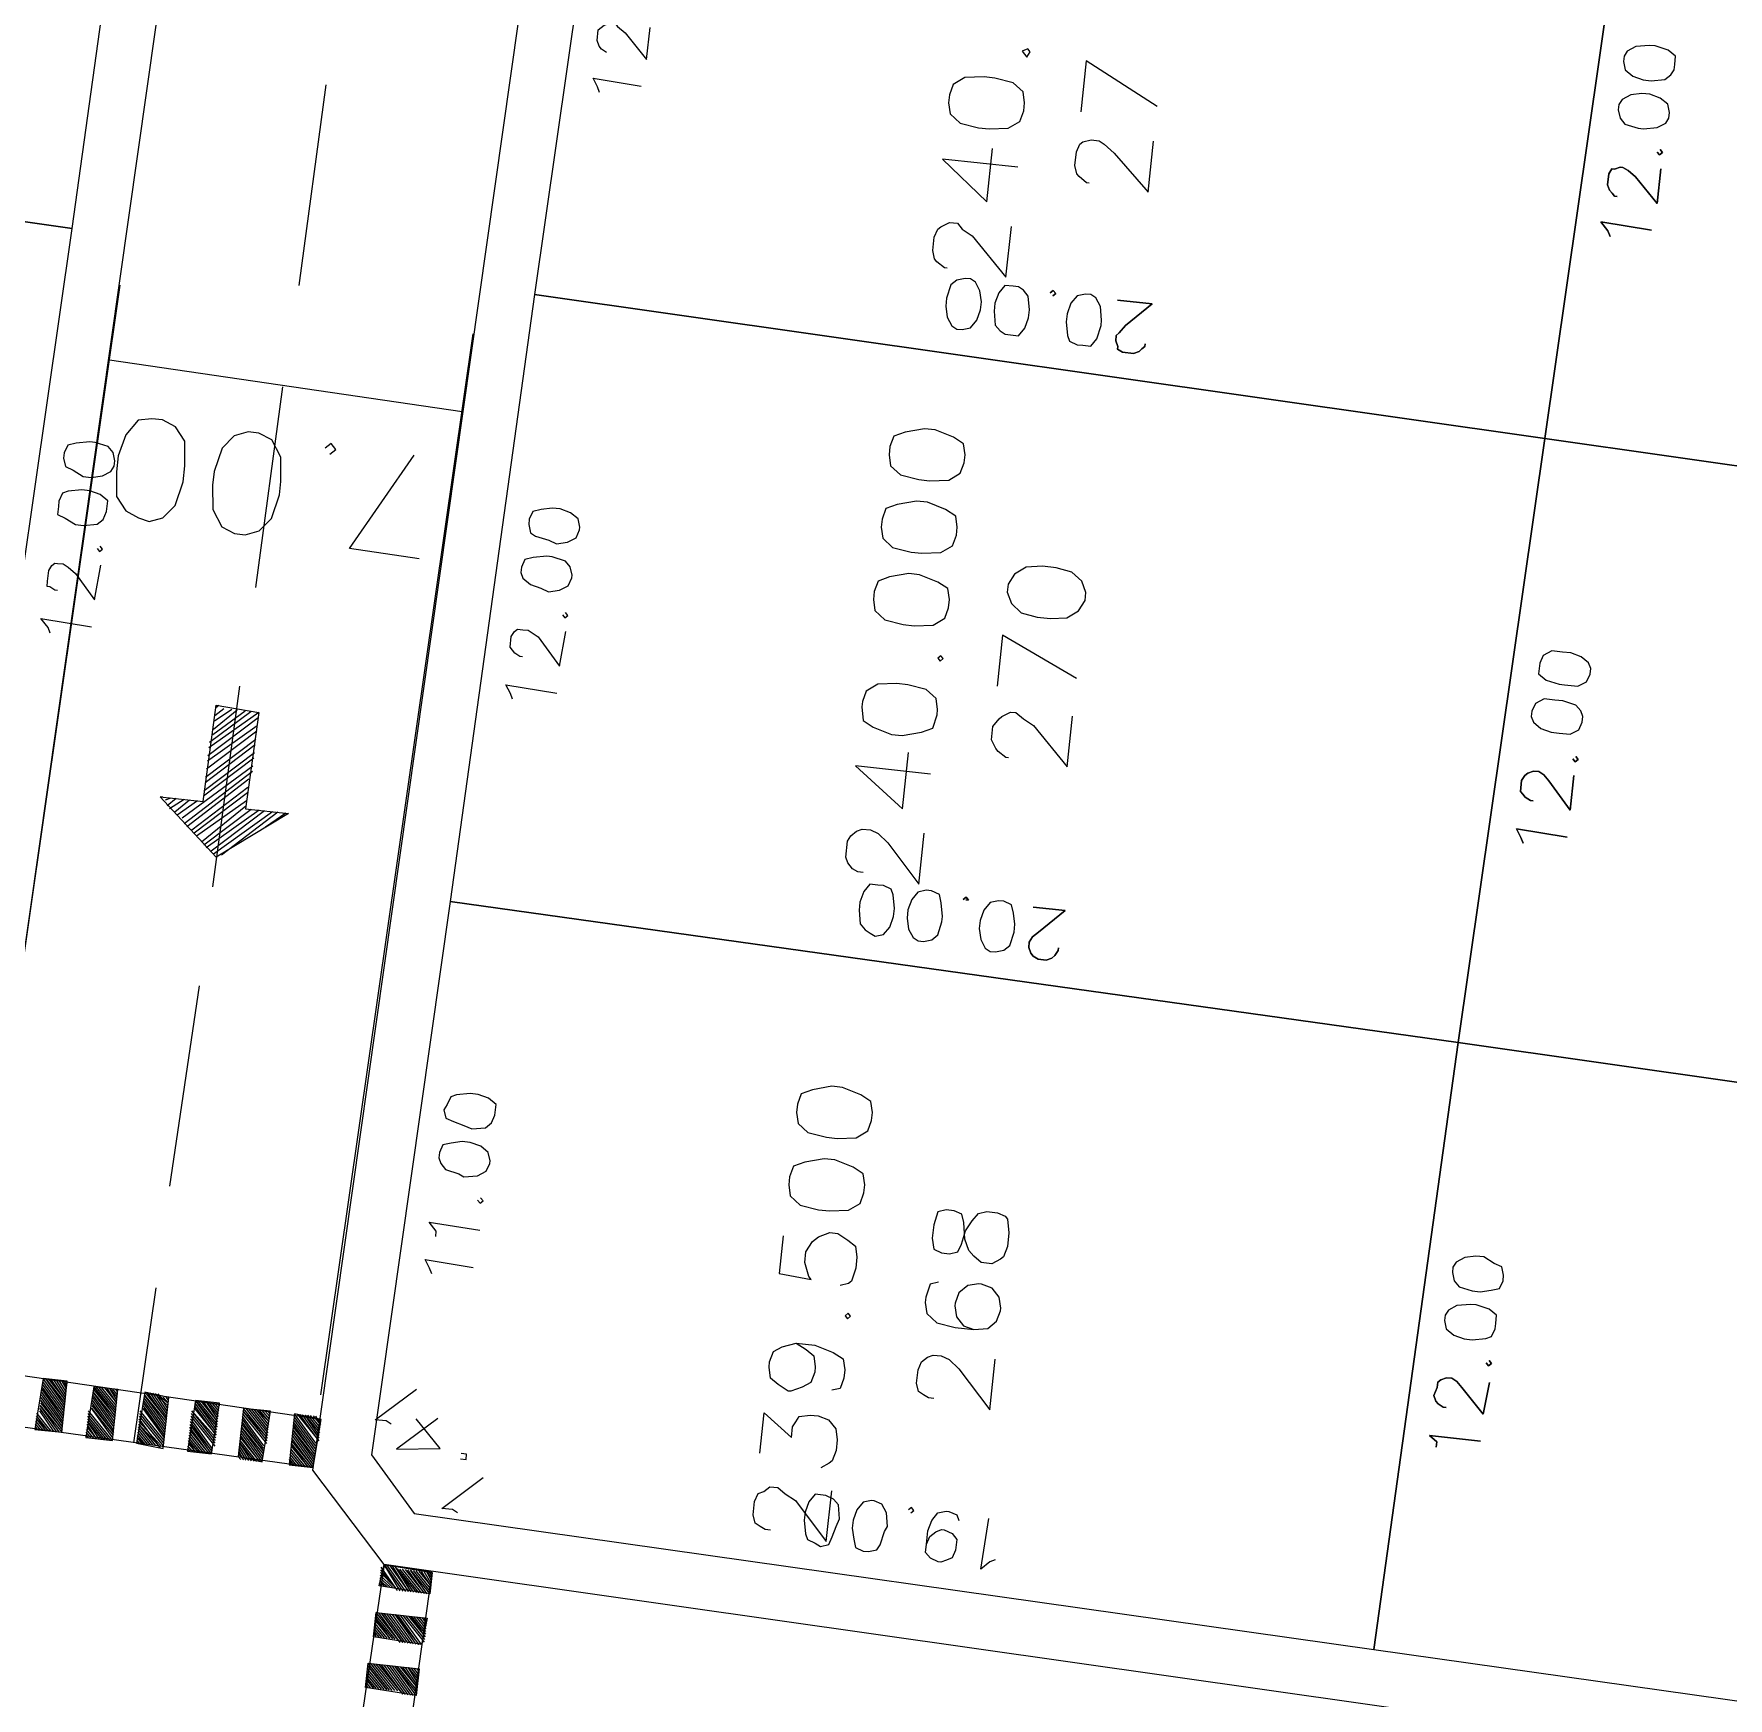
# Model space of a CAD drawing. Header units: metres. Extents: x -977055 to 805873, y -1033982 to 242021.
# Drawn here: x 2636.78 to 2670.16, y 951.66 to 984.45 of the extents above; entities that cross this region are included whole.
import ezdxf

# ---------------------------------------------------------------- set-up
doc = ezdxf.new("R2010")
doc.units = ezdxf.units.M
for name, color, linetype in [('PDF_acera', 7, 'Continuous'), ('PDF_areas por lote', 7, 'Continuous'), ('PDF_COTAS', 7, 'Continuous'), ('PDF_COTAS CONJUNTO', 7, 'Continuous'), ('PDF_linea de centro', 7, 'Continuous'), ('PDF_LOTES', 7, 'Continuous'), ('PDF_No. lotes', 7, 'Continuous'), ('PDF_PASO DE CEBRA', 7, 'Continuous'), ('PDF_VIAS', 7, 'Continuous')]:
    doc.layers.add(name, color=color, linetype=linetype)

# ---------------------------------------------------------------- blocks, each defined once
blk = doc.blocks.new('CALLE')
at = {"layer": 'PDF_acera', "lineweight": 9}
for points in [[(10.499328, -142.926336), (22.522752, -174.551328), (21.464352, -176.033088), (-60.836832, -173.238912), (-62.106912, -171.88416), (-61.048512, -140.7672), (-59.69376, -139.49712), (8.975232, -141.8256)], [(-62.149248, -212.611392), (-63.419328, -211.214304), (-62.360928, -180.13968), (-61.006176, -178.8696), (22.946112, -181.706112), (24.3432, -182.933856), (25.486272, -190.08864), (24.681888, -214.22016), (23.327136, -215.49024)]]:
    blk.add_lwpolyline(points, close=True, dxfattribs=at)
at = {"layer": 'PDF_areas por lote', "lineweight": 9}
for points in [[(-61.17552, -186.109056), (-61.17552, -186.024384), (-61.133184, -185.939712), (-61.090848, -185.85504), (-60.96384, -185.812704), (-60.75216, -185.812704), (-60.625152, -185.85504), (-60.582816, -185.939712), (-60.498144, -186.024384), (-60.498144, -186.151392), (-60.582816, -186.2784), (-60.667488, -186.447744), (-61.260192, -186.998112), (-60.455808, -186.998112)], [(-59.990112, -185.812704), (-59.355072, -185.812704), (-59.69376, -186.2784), (-59.524416, -186.2784), (-59.439744, -186.320736), (-59.355072, -186.363072), (-59.312736, -186.532416), (-59.312736, -186.659424), (-59.355072, -186.828768), (-59.48208, -186.955776), (-59.651424, -186.998112), (-59.820768, -186.998112), (-59.990112, -186.955776), (-60.032448, -186.91344), (-60.11712, -186.786432)], [(-58.212, -186.193728), (-58.296672, -186.363072), (-58.381344, -186.49008), (-58.550688, -186.532416), (-58.63536, -186.532416), (-58.804704, -186.49008), (-58.889376, -186.363072), (-58.974048, -186.193728), (-58.974048, -186.151392), (-58.889376, -185.982048), (-58.804704, -185.85504), (-58.63536, -185.812704), (-58.550688, -185.812704), (-58.381344, -185.85504), (-58.296672, -185.982048), (-58.212, -186.193728), (-58.212, -186.49008), (-58.296672, -186.786432), (-58.381344, -186.955776), (-58.550688, -186.998112), (-58.677696, -186.998112), (-58.84704, -186.955776), (-58.889376, -186.828768)], [(-56.560896, -185.812704), (-57.1536, -185.812704), (-57.195936, -186.320736), (-57.1536, -186.2784), (-56.94192, -186.193728), (-56.772576, -186.193728), (-56.603232, -186.2784), (-56.51856, -186.363072), (-56.433888, -186.532416), (-56.433888, -186.659424), (-56.51856, -186.828768), (-56.603232, -186.955776), (-56.772576, -186.998112), (-56.94192, -186.998112), (-57.1536, -186.955776), (-57.195936, -186.91344), (-57.238272, -186.786432)], [(-50.760864, -186.447744), (-50.760864, -186.363072), (-50.718528, -186.2784), (-50.633856, -186.193728), (-50.549184, -186.151392), (-50.295168, -186.151392), (-50.210496, -186.193728), (-50.125824, -186.2784), (-50.083488, -186.363072), (-50.083488, -186.49008), (-50.125824, -186.617088), (-50.252832, -186.786432), (-50.845536, -187.3368), (-50.041152, -187.3368)], [(-49.10976, -187.3368), (-49.10976, -186.151392), (-49.702464, -186.955776), (-48.813408, -186.955776)], [(-41.192928, -186.744096), (-41.192928, -186.70176), (-41.108256, -186.574752), (-41.06592, -186.532416), (-40.938912, -186.49008), (-40.727232, -186.49008), (-40.600224, -186.532416), (-40.557888, -186.574752), (-40.473216, -186.70176), (-40.473216, -186.828768), (-40.557888, -186.91344), (-40.64256, -187.082784), (-41.235264, -187.675488), (-40.43088, -187.675488)], [(-39.499488, -187.675488), (-39.499488, -186.49008), (-40.092192, -187.252128), (-39.245472, -187.252128)]]:
    blk.add_lwpolyline(points, dxfattribs=at)
for points in [[(-55.756512, -185.812704), (-55.925856, -185.85504), (-56.052864, -186.024384), (-56.0952, -186.320736), (-56.0952, -186.49008), (-56.052864, -186.786432), (-55.925856, -186.955776), (-55.756512, -186.998112), (-55.629504, -186.998112), (-55.46016, -186.955776), (-55.375488, -186.786432), (-55.290816, -186.49008), (-55.290816, -186.320736), (-55.375488, -186.024384), (-55.46016, -185.85504), (-55.629504, -185.812704)], [(-54.61344, -185.812704), (-54.782784, -185.85504), (-54.909792, -186.024384), (-54.952128, -186.320736), (-54.952128, -186.49008), (-54.909792, -186.786432), (-54.782784, -186.955776), (-54.61344, -186.998112), (-54.486432, -186.998112), (-54.317088, -186.955776), (-54.232416, -186.786432), (-54.147744, -186.49008), (-54.147744, -186.320736), (-54.232416, -186.024384), (-54.317088, -185.85504), (-54.486432, -185.812704)], [(-48.178368, -186.151392), (-48.390048, -186.193728), (-48.47472, -186.363072), (-48.559392, -186.659424), (-48.559392, -186.828768), (-48.47472, -187.12512), (-48.390048, -187.294464), (-48.178368, -187.3368), (-48.093696, -187.3368), (-47.924352, -187.294464), (-47.797344, -187.12512), (-47.755008, -186.828768), (-47.755008, -186.659424), (-47.797344, -186.363072), (-47.924352, -186.193728), (-48.093696, -186.151392)], [(-46.484928, -186.151392), (-46.654272, -186.193728), (-46.78128, -186.363072), (-46.823616, -186.659424), (-46.823616, -186.828768), (-46.78128, -187.12512), (-46.654272, -187.294464), (-46.484928, -187.3368), (-46.35792, -187.3368), (-46.188576, -187.294464), (-46.103904, -187.12512), (-46.019232, -186.828768), (-46.019232, -186.659424), (-46.103904, -186.363072), (-46.188576, -186.193728), (-46.35792, -186.151392)], [(-45.341856, -186.151392), (-45.5112, -186.193728), (-45.638208, -186.363072), (-45.680544, -186.659424), (-45.680544, -186.828768), (-45.638208, -187.12512), (-45.5112, -187.294464), (-45.341856, -187.3368), (-45.214848, -187.3368), (-45.045504, -187.294464), (-44.960832, -187.12512), (-44.87616, -186.828768), (-44.87616, -186.659424), (-44.960832, -186.363072), (-45.045504, -186.193728), (-45.214848, -186.151392)], [(-44.198784, -186.151392), (-44.368128, -186.193728), (-44.495136, -186.363072), (-44.537472, -186.659424), (-44.537472, -186.828768), (-44.495136, -187.12512), (-44.368128, -187.294464), (-44.198784, -187.3368), (-44.071776, -187.3368), (-43.902432, -187.294464), (-43.81776, -187.12512), (-43.733088, -186.828768), (-43.733088, -186.659424), (-43.81776, -186.363072), (-43.902432, -186.193728), (-44.071776, -186.151392)], [(-38.610432, -186.49008), (-38.779776, -186.532416), (-38.906784, -186.70176), (-38.94912, -186.998112), (-38.94912, -187.167456), (-38.906784, -187.463808), (-38.779776, -187.633152), (-38.610432, -187.675488), (-38.483424, -187.675488), (-38.31408, -187.633152), (-38.187072, -187.463808), (-38.144736, -187.167456), (-38.144736, -186.998112), (-38.187072, -186.70176), (-38.31408, -186.532416), (-38.483424, -186.49008)], [(-57.703968, -186.91344), (-57.746304, -186.955776), (-57.703968, -186.998112), (-57.661632, -186.955776)], [(-47.289312, -187.252128), (-47.331648, -187.294464), (-47.289312, -187.3368), (-47.246976, -187.294464)], [(-37.67904, -187.54848), (-37.763712, -187.633152), (-37.67904, -187.675488), (-37.636704, -187.633152)]]:
    blk.add_lwpolyline(points, close=True, dxfattribs=at)
at = {"layer": 'PDF_COTAS', "lineweight": 9}
for points in [[(-48.390048, -173.36592), (-48.305376, -173.323584), (-48.178368, -173.196576), (-48.220704, -174.00096)], [(-47.712672, -173.408256), (-47.712672, -173.36592), (-47.670336, -173.281248), (-47.670336, -173.238912), (-47.585664, -173.238912), (-47.41632, -173.238912), (-47.331648, -173.281248), (-47.289312, -173.323584), (-47.289312, -173.36592), (-47.289312, -173.450592), (-47.331648, -173.535264), (-47.41632, -173.662272), (-47.797344, -174.00096), (-47.246976, -174.043296)], [(-46.99296, -173.958624), (-47.035296, -174.00096), (-46.99296, -174.043296), (-46.950624, -174.00096)], [(-60.159456, -180.012672), (-60.11712, -179.928), (-60.11712, -179.758656), (-59.566752, -180.35136)], [(-59.990112, -180.732384), (-60.54048, -180.13968), (-60.455808, -180.817056), (-60.032448, -180.393696)], [(-57.746304, -180.393696), (-57.661632, -180.35136), (-57.534624, -180.266688), (-57.57696, -181.028736)], [(-57.1536, -180.393696), (-57.068928, -180.393696), (-56.94192, -180.266688), (-56.984256, -181.071072)], [(-48.644064, -180.690048), (-48.559392, -180.647712), (-48.432384, -180.56304), (-48.47472, -181.367424)], [(-47.966688, -180.77472), (-47.966688, -180.732384), (-47.924352, -180.647712), (-47.882016, -180.605376), (-47.83968, -180.56304), (-47.670336, -180.56304), (-47.585664, -180.605376), (-47.543328, -180.647712), (-47.543328, -180.732384), (-47.543328, -180.817056), (-47.585664, -180.901728), (-47.628, -180.9864), (-48.05136, -181.367424), (-47.500992, -181.40976)], [(-61.429536, -181.19808), (-61.3872, -181.113408), (-61.3872, -180.944064), (-60.836832, -181.536768)], [(-56.51856, -180.9864), (-56.560896, -181.028736), (-56.51856, -181.071072), (-56.476224, -181.028736)], [(-39.033792, -181.028736), (-38.94912, -180.9864), (-38.822112, -180.901728), (-38.864448, -181.663776)], [(-38.398752, -181.071072), (-38.356416, -180.9864), (-38.31408, -180.944064), (-38.229408, -180.901728), (-38.060064, -180.901728), (-38.017728, -180.944064), (-37.975392, -180.9864), (-37.933056, -181.071072), (-37.933056, -181.155744), (-37.975392, -181.19808), (-38.060064, -181.325088), (-38.441088, -181.706112), (-37.933056, -181.706112)], [(-60.582816, -181.155744), (-60.582816, -181.240416), (-60.498144, -181.240416), (-60.498144, -181.155744)], [(-47.246976, -181.325088), (-47.289312, -181.367424), (-47.246976, -181.40976), (-47.20464, -181.367424)], [(-60.667488, -188.268192), (-60.625152, -188.310528), (-60.582816, -188.268192), (-60.625152, -188.225856)], [(-61.133184, -188.564544), (-61.006176, -188.60688), (-60.921504, -188.691552), (-60.879168, -188.776224), (-60.879168, -188.81856), (-60.921504, -188.945568), (-61.006176, -189.03024), (-61.133184, -189.03024), (-61.17552, -189.03024), (-61.302528, -188.987904), (-61.344864, -188.903232), (-61.3872, -188.81856), (-61.3872, -188.776224), (-61.344864, -188.649216), (-61.260192, -188.564544), (-61.133184, -188.564544), (-60.921504, -188.564544), (-60.75216, -188.60688), (-60.625152, -188.691552), (-60.582816, -188.81856), (-60.582816, -188.860896), (-60.625152, -188.987904), (-60.709824, -189.03024)], [(-61.260192, -189.66528), (-61.302528, -189.580608), (-61.429536, -189.4536), (-60.625152, -189.495936)]]:
    blk.add_lwpolyline(points, dxfattribs=at)
for points in [[(-46.400256, -173.281248), (-46.527264, -173.281248), (-46.5696, -173.408256), (-46.654272, -173.5776), (-46.654272, -173.704608), (-46.611936, -173.916288), (-46.527264, -174.00096), (-46.400256, -174.043296), (-46.35792, -174.043296), (-46.230912, -174.043296), (-46.14624, -173.916288), (-46.103904, -173.746944), (-46.103904, -173.619936), (-46.14624, -173.408256), (-46.188576, -173.323584), (-46.315584, -173.281248)], [(-45.638208, -173.281248), (-45.765216, -173.323584), (-45.807552, -173.450592), (-45.892224, -173.619936), (-45.892224, -173.746944), (-45.849888, -173.916288), (-45.765216, -174.043296), (-45.680544, -174.085632), (-45.595872, -174.085632), (-45.468864, -174.043296), (-45.384192, -173.958624), (-45.341856, -173.746944), (-45.341856, -173.662272), (-45.384192, -173.450592), (-45.426528, -173.323584), (-45.553536, -173.281248)], [(-55.925856, -180.309024), (-56.010528, -180.35136), (-56.0952, -180.436032), (-56.137536, -180.647712), (-56.179872, -180.732384), (-56.137536, -180.944064), (-56.052864, -181.071072), (-55.925856, -181.113408), (-55.88352, -181.113408), (-55.756512, -181.071072), (-55.67184, -180.944064), (-55.629504, -180.77472), (-55.629504, -180.647712), (-55.67184, -180.478368), (-55.714176, -180.35136), (-55.841184, -180.309024)], [(-55.163808, -180.309024), (-55.290816, -180.35136), (-55.333152, -180.478368), (-55.375488, -180.647712), (-55.417824, -180.77472), (-55.375488, -180.9864), (-55.290816, -181.071072), (-55.163808, -181.113408), (-55.121472, -181.113408), (-54.994464, -181.113408), (-54.909792, -180.9864), (-54.867456, -180.817056), (-54.867456, -180.690048), (-54.909792, -180.478368), (-54.952128, -180.393696), (-55.079136, -180.35136)], [(-46.654272, -180.605376), (-46.738944, -180.647712), (-46.823616, -180.77472), (-46.865952, -180.944064), (-46.908288, -181.071072), (-46.865952, -181.240416), (-46.78128, -181.367424), (-46.654272, -181.40976), (-46.611936, -181.40976), (-46.484928, -181.367424), (-46.400256, -181.282752), (-46.35792, -181.071072), (-46.35792, -180.9864), (-46.400256, -180.77472), (-46.442592, -180.647712), (-46.5696, -180.605376)], [(-45.892224, -180.647712), (-46.019232, -180.690048), (-46.061568, -180.77472), (-46.103904, -180.9864), (-46.14624, -181.113408), (-46.103904, -181.282752), (-46.019232, -181.40976), (-45.892224, -181.452096), (-45.849888, -181.452096), (-45.72288, -181.40976), (-45.638208, -181.282752), (-45.595872, -181.113408), (-45.595872, -180.9864), (-45.638208, -180.817056), (-45.680544, -180.690048), (-45.807552, -180.647712)], [(-51.734592, -186.744096), (-51.692256, -186.871104), (-51.565248, -186.955776), (-51.395904, -186.998112), (-51.268896, -186.998112), (-51.057216, -186.955776), (-50.972544, -186.91344), (-50.930208, -186.786432), (-50.930208, -186.70176), (-50.930208, -186.574752), (-51.057216, -186.49008), (-51.22656, -186.447744), (-51.353568, -186.447744), (-51.565248, -186.49008), (-51.64992, -186.574752), (-51.692256, -186.659424)], [(-51.734592, -186.744096), (-51.692256, -186.871104), (-51.565248, -186.955776), (-51.395904, -186.998112), (-51.268896, -186.998112), (-51.057216, -186.955776), (-50.972544, -186.91344), (-50.930208, -186.786432), (-50.930208, -186.70176), (-50.930208, -186.574752), (-51.057216, -186.49008), (-51.22656, -186.447744), (-51.353568, -186.447744), (-51.565248, -186.49008), (-51.64992, -186.574752), (-51.692256, -186.659424)], [(-61.344864, -186.91344), (-61.302528, -187.040448), (-61.17552, -187.082784), (-61.006176, -187.12512), (-60.879168, -187.167456), (-60.667488, -187.12512), (-60.582816, -187.040448), (-60.54048, -186.91344), (-60.54048, -186.871104), (-60.54048, -186.744096), (-60.667488, -186.659424), (-60.836832, -186.617088), (-60.96384, -186.617088), (-61.17552, -186.659424), (-61.260192, -186.70176), (-61.302528, -186.828768)], [(-42.12432, -187.082784), (-42.081984, -187.209792), (-41.954976, -187.294464), (-41.785632, -187.3368), (-41.658624, -187.3368), (-41.48928, -187.294464), (-41.362272, -187.209792), (-41.319936, -187.12512), (-41.319936, -187.040448), (-41.362272, -186.91344), (-41.446944, -186.828768), (-41.658624, -186.786432), (-41.785632, -186.786432), (-41.954976, -186.828768), (-42.081984, -186.91344), (-42.12432, -186.998112)], [(-42.12432, -187.082784), (-42.081984, -187.209792), (-41.954976, -187.294464), (-41.785632, -187.3368), (-41.658624, -187.3368), (-41.48928, -187.294464), (-41.362272, -187.209792), (-41.319936, -187.12512), (-41.319936, -187.040448), (-41.362272, -186.91344), (-41.446944, -186.828768), (-41.658624, -186.786432), (-41.785632, -186.786432), (-41.954976, -186.828768), (-42.081984, -186.91344), (-42.12432, -186.998112)], [(-61.344864, -187.675488), (-61.302528, -187.802496), (-61.217856, -187.844832), (-61.006176, -187.887168), (-60.921504, -187.929504), (-60.709824, -187.887168), (-60.582816, -187.802496), (-60.54048, -187.675488), (-60.54048, -187.633152), (-60.582816, -187.506144), (-60.709824, -187.421472), (-60.879168, -187.379136), (-61.006176, -187.379136), (-61.17552, -187.421472), (-61.302528, -187.463808), (-61.344864, -187.590816)], [(-51.734592, -187.506144), (-51.692256, -187.633152), (-51.607584, -187.717824), (-51.395904, -187.76016), (-51.311232, -187.76016), (-51.099552, -187.717824), (-50.972544, -187.675488), (-50.930208, -187.54848), (-50.930208, -187.463808), (-50.972544, -187.3368), (-51.099552, -187.252128), (-51.268896, -187.209792), (-51.395904, -187.209792), (-51.565248, -187.252128), (-51.692256, -187.3368), (-51.734592, -187.421472)], [(-51.734592, -187.506144), (-51.692256, -187.633152), (-51.607584, -187.717824), (-51.395904, -187.76016), (-51.311232, -187.76016), (-51.099552, -187.717824), (-50.972544, -187.675488), (-50.930208, -187.54848), (-50.930208, -187.463808), (-50.972544, -187.3368), (-51.099552, -187.252128), (-51.268896, -187.209792), (-51.395904, -187.209792), (-51.565248, -187.252128), (-51.692256, -187.3368), (-51.734592, -187.421472)], [(-42.12432, -187.844832), (-42.12432, -187.97184), (-41.997312, -188.056512), (-41.827968, -188.098848), (-41.70096, -188.098848), (-41.48928, -188.056512), (-41.404608, -187.97184), (-41.362272, -187.887168), (-41.362272, -187.802496), (-41.362272, -187.675488), (-41.48928, -187.590816), (-41.658624, -187.54848), (-41.785632, -187.54848), (-41.997312, -187.590816), (-42.081984, -187.675488), (-42.12432, -187.76016)], [(-42.12432, -187.844832), (-42.12432, -187.97184), (-41.997312, -188.056512), (-41.827968, -188.098848), (-41.70096, -188.098848), (-41.48928, -188.056512), (-41.404608, -187.97184), (-41.362272, -187.887168), (-41.362272, -187.802496), (-41.362272, -187.675488), (-41.48928, -187.590816), (-41.658624, -187.54848), (-41.785632, -187.54848), (-41.997312, -187.590816), (-42.081984, -187.675488), (-42.12432, -187.76016)], [(-51.01488, -188.056512), (-50.972544, -188.098848), (-51.01488, -188.141184), (-51.01488, -188.098848), (-51.01488, -188.141184), (-50.972544, -188.098848)], [(-51.776928, -188.649216), (-51.734592, -188.776224), (-51.64992, -188.860896), (-51.43824, -188.903232), (-51.311232, -188.903232), (-51.141888, -188.860896), (-51.01488, -188.81856), (-50.972544, -188.691552), (-50.972544, -188.60688), (-51.01488, -188.479872), (-51.141888, -188.3952), (-51.311232, -188.352864), (-51.43824, -188.352864), (-51.607584, -188.3952), (-51.734592, -188.479872), (-51.776928, -188.564544)], [(-51.776928, -188.649216), (-51.734592, -188.776224), (-51.64992, -188.860896), (-51.43824, -188.903232), (-51.311232, -188.903232), (-51.141888, -188.860896), (-51.01488, -188.81856), (-50.972544, -188.691552), (-50.972544, -188.60688), (-51.01488, -188.479872), (-51.141888, -188.3952), (-51.311232, -188.352864), (-51.43824, -188.352864), (-51.607584, -188.3952), (-51.734592, -188.479872), (-51.776928, -188.564544)], [(-41.404608, -188.3952), (-41.362272, -188.437536), (-41.404608, -188.479872), (-41.446944, -188.437536), (-41.404608, -188.479872), (-41.362272, -188.437536)], [(-42.166656, -188.987904), (-42.166656, -189.114912), (-42.039648, -189.199584), (-41.827968, -189.24192), (-41.743296, -189.24192), (-41.531616, -189.199584), (-41.404608, -189.114912), (-41.362272, -189.03024), (-41.362272, -188.945568), (-41.404608, -188.81856), (-41.531616, -188.733888), (-41.70096, -188.691552), (-41.827968, -188.691552), (-42.039648, -188.733888), (-42.12432, -188.776224), (-42.166656, -188.903232)], [(-42.166656, -188.987904), (-42.166656, -189.114912), (-42.039648, -189.199584), (-41.827968, -189.24192), (-41.743296, -189.24192), (-41.531616, -189.199584), (-41.404608, -189.114912), (-41.362272, -189.03024), (-41.362272, -188.945568), (-41.404608, -188.81856), (-41.531616, -188.733888), (-41.70096, -188.691552), (-41.827968, -188.691552), (-42.039648, -188.733888), (-42.12432, -188.776224), (-42.166656, -188.903232)], [(-51.01488, -189.157248), (-51.01488, -189.66528), (-51.395904, -189.284256), (-51.480576, -189.199584), (-51.565248, -189.157248), (-51.64992, -189.157248), (-51.734592, -189.199584), (-51.776928, -189.24192), (-51.819264, -189.326592), (-51.819264, -189.4536), (-51.776928, -189.538272), (-51.734592, -189.580608), (-51.64992, -189.622944), (-51.607584, -189.622944), (-51.64992, -189.622944), (-51.734592, -189.580608), (-51.776928, -189.538272), (-51.819264, -189.4536), (-51.819264, -189.326592), (-51.776928, -189.24192), (-51.734592, -189.199584), (-51.64992, -189.157248), (-51.565248, -189.157248), (-51.480576, -189.199584), (-51.395904, -189.284256), (-51.01488, -189.66528)], [(-41.404608, -189.4536), (-41.404608, -190.003968), (-41.785632, -189.622944), (-41.91264, -189.538272), (-41.954976, -189.495936), (-42.039648, -189.495936), (-42.12432, -189.538272), (-42.166656, -189.538272), (-42.208992, -189.622944), (-42.208992, -189.792288), (-42.166656, -189.87696), (-42.12432, -189.919296), (-42.081984, -189.961632), (-42.039648, -189.961632), (-42.081984, -189.961632), (-42.12432, -189.919296), (-42.166656, -189.87696), (-42.208992, -189.792288), (-42.208992, -189.622944), (-42.166656, -189.538272), (-42.12432, -189.538272), (-42.039648, -189.495936), (-41.954976, -189.495936), (-41.91264, -189.538272), (-41.785632, -189.622944), (-41.404608, -190.003968)], [(-58.593024, -197.031744), (-58.593024, -196.22736), (-58.677696, -196.354368), (-58.762368, -196.354368), (-58.677696, -196.354368), (-58.593024, -196.22736)], [(-57.661632, -197.07408), (-58.169664, -197.031744), (-57.78864, -196.65072), (-57.703968, -196.566048), (-57.661632, -196.481376), (-57.661632, -196.396704), (-57.703968, -196.312032), (-57.746304, -196.269696), (-57.830976, -196.269696), (-57.957984, -196.22736), (-58.042656, -196.269696), (-58.084992, -196.312032), (-58.127328, -196.396704), (-58.127328, -196.43904), (-58.127328, -196.396704), (-58.084992, -196.312032), (-58.042656, -196.269696), (-57.957984, -196.22736), (-57.830976, -196.269696), (-57.746304, -196.269696), (-57.703968, -196.312032), (-57.661632, -196.396704), (-57.661632, -196.481376), (-57.703968, -196.566048), (-57.78864, -196.65072), (-58.169664, -197.031744)], [(-56.772576, -196.269696), (-56.899584, -196.312032), (-56.984256, -196.43904), (-57.026592, -196.608384), (-57.026592, -196.735392), (-56.984256, -196.947072), (-56.94192, -197.031744), (-56.814912, -197.07408), (-56.73024, -197.07408), (-56.603232, -197.07408), (-56.51856, -196.947072), (-56.476224, -196.735392), (-56.476224, -196.65072), (-56.51856, -196.43904), (-56.603232, -196.312032), (-56.687904, -196.269696)], [(-56.772576, -196.269696), (-56.899584, -196.312032), (-56.984256, -196.43904), (-57.026592, -196.608384), (-57.026592, -196.735392), (-56.984256, -196.947072), (-56.94192, -197.031744), (-56.814912, -197.07408), (-56.73024, -197.07408), (-56.603232, -197.07408), (-56.51856, -196.947072), (-56.476224, -196.735392), (-56.476224, -196.65072), (-56.51856, -196.43904), (-56.603232, -196.312032), (-56.687904, -196.269696)], [(-56.010528, -196.312032), (-56.137536, -196.354368), (-56.222208, -196.43904), (-56.264544, -196.65072), (-56.264544, -196.777728), (-56.222208, -196.947072), (-56.179872, -197.07408), (-56.052864, -197.116416), (-55.968192, -197.116416), (-55.841184, -197.07408), (-55.798848, -196.947072), (-55.714176, -196.777728), (-55.714176, -196.65072), (-55.756512, -196.481376), (-55.841184, -196.354368), (-55.925856, -196.312032)], [(-56.010528, -196.312032), (-56.137536, -196.354368), (-56.222208, -196.43904), (-56.264544, -196.65072), (-56.264544, -196.777728), (-56.222208, -196.947072), (-56.179872, -197.07408), (-56.052864, -197.116416), (-55.968192, -197.116416), (-55.841184, -197.07408), (-55.798848, -196.947072), (-55.714176, -196.777728), (-55.714176, -196.65072), (-55.756512, -196.481376), (-55.841184, -196.354368), (-55.925856, -196.312032)], [(-49.025088, -197.370432), (-48.982752, -196.566048), (-49.10976, -196.65072), (-49.194432, -196.693056), (-49.10976, -196.65072), (-48.982752, -196.566048)], [(-48.05136, -197.370432), (-48.601728, -197.370432), (-48.178368, -196.989408), (-48.093696, -196.904736), (-48.05136, -196.820064), (-48.05136, -196.735392), (-48.093696, -196.65072), (-48.136032, -196.608384), (-48.220704, -196.566048), (-48.390048, -196.566048), (-48.432384, -196.608384), (-48.47472, -196.65072), (-48.517056, -196.735392), (-48.517056, -196.777728), (-48.517056, -196.735392), (-48.47472, -196.65072), (-48.432384, -196.608384), (-48.390048, -196.566048), (-48.220704, -196.566048), (-48.136032, -196.608384), (-48.093696, -196.65072), (-48.05136, -196.735392), (-48.05136, -196.820064), (-48.093696, -196.904736), (-48.178368, -196.989408), (-48.601728, -197.370432)], [(-47.20464, -196.608384), (-47.289312, -196.65072), (-47.373984, -196.777728), (-47.41632, -196.947072), (-47.41632, -197.07408), (-47.41632, -197.243424), (-47.331648, -197.370432), (-47.20464, -197.412768), (-47.119968, -197.412768), (-47.035296, -197.370432), (-46.950624, -197.28576), (-46.908288, -197.07408), (-46.908288, -196.947072), (-46.908288, -196.777728), (-46.99296, -196.65072), (-47.119968, -196.608384)], [(-47.20464, -196.608384), (-47.289312, -196.65072), (-47.373984, -196.777728), (-47.41632, -196.947072), (-47.41632, -197.07408), (-47.41632, -197.243424), (-47.331648, -197.370432), (-47.20464, -197.412768), (-47.119968, -197.412768), (-47.035296, -197.370432), (-46.950624, -197.28576), (-46.908288, -197.07408), (-46.908288, -196.947072), (-46.908288, -196.777728), (-46.99296, -196.65072), (-47.119968, -196.608384)], [(-46.442592, -196.65072), (-46.527264, -196.65072), (-46.611936, -196.777728), (-46.654272, -196.989408), (-46.654272, -197.07408), (-46.654272, -197.28576), (-46.5696, -197.412768), (-46.442592, -197.455104), (-46.35792, -197.455104), (-46.273248, -197.412768), (-46.188576, -197.28576), (-46.14624, -197.116416), (-46.14624, -196.989408), (-46.14624, -196.820064), (-46.230912, -196.693056), (-46.35792, -196.65072)], [(-46.442592, -196.65072), (-46.527264, -196.65072), (-46.611936, -196.777728), (-46.654272, -196.989408), (-46.654272, -197.07408), (-46.654272, -197.28576), (-46.5696, -197.412768), (-46.442592, -197.455104), (-46.35792, -197.455104), (-46.273248, -197.412768), (-46.188576, -197.28576), (-46.14624, -197.116416), (-46.14624, -196.989408), (-46.14624, -196.820064), (-46.230912, -196.693056), (-46.35792, -196.65072)], [(-39.414816, -197.666784), (-39.37248, -196.8624), (-39.499488, -196.989408), (-39.58416, -197.031744), (-39.499488, -196.989408), (-39.37248, -196.8624)], [(-38.441088, -197.70912), (-38.991456, -197.70912), (-38.610432, -197.328096), (-38.52576, -197.201088), (-38.483424, -197.116416), (-38.483424, -197.07408), (-38.52576, -196.989408), (-38.52576, -196.947072), (-38.610432, -196.904736), (-38.779776, -196.904736), (-38.864448, -196.947072), (-38.906784, -196.989408), (-38.94912, -197.031744), (-38.94912, -197.07408), (-38.94912, -197.031744), (-38.906784, -196.989408), (-38.864448, -196.947072), (-38.779776, -196.904736), (-38.610432, -196.904736), (-38.52576, -196.947072), (-38.52576, -196.989408), (-38.483424, -197.07408), (-38.483424, -197.116416), (-38.52576, -197.201088), (-38.610432, -197.328096), (-38.991456, -197.70912)], [(-37.594368, -196.947072), (-37.721376, -196.989408), (-37.806048, -197.07408), (-37.848384, -197.28576), (-37.848384, -197.370432), (-37.806048, -197.582112), (-37.721376, -197.70912), (-37.636704, -197.751456), (-37.552032, -197.751456), (-37.425024, -197.70912), (-37.340352, -197.582112), (-37.298016, -197.412768), (-37.298016, -197.28576), (-37.340352, -197.116416), (-37.425024, -196.989408), (-37.509696, -196.947072)], [(-37.594368, -196.947072), (-37.721376, -196.989408), (-37.806048, -197.07408), (-37.848384, -197.28576), (-37.848384, -197.370432), (-37.806048, -197.582112), (-37.721376, -197.70912), (-37.636704, -197.751456), (-37.552032, -197.751456), (-37.425024, -197.70912), (-37.340352, -197.582112), (-37.298016, -197.412768), (-37.298016, -197.28576), (-37.340352, -197.116416), (-37.425024, -196.989408), (-37.509696, -196.947072)], [(-36.83232, -196.947072), (-36.959328, -196.989408), (-37.044, -197.116416), (-37.086336, -197.28576), (-37.086336, -197.412768), (-37.044, -197.624448), (-36.959328, -197.70912), (-36.874656, -197.751456), (-36.789984, -197.751456), (-36.662976, -197.751456), (-36.578304, -197.624448), (-36.535968, -197.412768), (-36.535968, -197.328096), (-36.578304, -197.116416), (-36.662976, -196.989408), (-36.747648, -196.947072)], [(-36.83232, -196.947072), (-36.959328, -196.989408), (-37.044, -197.116416), (-37.086336, -197.28576), (-37.086336, -197.412768), (-37.044, -197.624448), (-36.959328, -197.70912), (-36.874656, -197.751456), (-36.789984, -197.751456), (-36.662976, -197.751456), (-36.578304, -197.624448), (-36.535968, -197.412768), (-36.535968, -197.328096), (-36.578304, -197.116416), (-36.662976, -196.989408), (-36.747648, -196.947072)], [(-57.322944, -197.031744), (-57.36528, -197.07408), (-57.407616, -197.031744), (-57.36528, -196.989408), (-57.407616, -197.031744), (-57.36528, -197.07408)], [(-47.755008, -197.370432), (-47.797344, -197.412768), (-47.83968, -197.370432), (-47.797344, -197.328096), (-47.83968, -197.370432), (-47.797344, -197.412768)], [(-38.144736, -197.666784), (-38.187072, -197.70912), (-38.229408, -197.666784), (-38.187072, -197.624448), (-38.229408, -197.666784), (-38.187072, -197.70912)]]:
    blk.add_lwpolyline(points, close=True, dxfattribs=at)
at = {"layer": 'PDF_COTAS CONJUNTO', "lineweight": 9}
for points in [[(-59.609088, -173.281248), (-42.844032, -173.873952)], [(-44.02944, -173.831616), (-44.24112, -179.419968)], [(-59.820768, -178.8696), (-43.013376, -179.462304)]]:
    blk.add_lwpolyline(points, dxfattribs=at)
at = {"layer": 'PDF_COTAS CONJUNTO', "lineweight": 20}
for points in [[(-46.484928, -174.720672), (-46.400256, -174.932352), (-46.188576, -175.101696), (-45.807552, -175.186368), (-45.553536, -175.186368), (-45.172512, -175.144032), (-44.960832, -174.974688), (-44.87616, -174.763008), (-44.87616, -174.593664), (-44.918496, -174.381984), (-45.172512, -174.21264), (-45.5112, -174.127968), (-45.765216, -174.127968), (-46.14624, -174.170304), (-46.35792, -174.339648), (-46.442592, -174.551328)], [(-46.527264, -176.244768), (-46.442592, -176.456448), (-46.230912, -176.625792), (-45.849888, -176.710464), (-45.638208, -176.710464), (-45.257184, -176.668128), (-45.003168, -176.498784), (-44.918496, -176.287104), (-44.918496, -176.11776), (-45.003168, -175.90608), (-45.214848, -175.736736), (-45.595872, -175.652064), (-45.807552, -175.652064), (-46.188576, -175.6944), (-46.442592, -175.863744), (-46.527264, -176.075424)]]:
    blk.add_lwpolyline(points, close=True, dxfattribs=at)
for points in [[(-45.130176, -177.430176), (-45.045504, -177.514848), (-44.960832, -177.430176), (-45.045504, -177.345504)], [(-46.611936, -178.996608), (-46.5696, -177.895872), (-45.003168, -178.742592)]]:
    blk.add_lwpolyline(points, dxfattribs=at)
at = {"layer": 'PDF_linea de centro', "lineweight": 9}
for points in [[(-60.879168, -176.033088), (-58.42368, -176.11776)], [(-56.814912, -176.160096), (-53.639712, -176.287104)], [(-52.07328, -176.32944), (-48.89808, -176.414112)], [(-47.331648, -176.498784), (-44.156448, -176.583456)], [(-42.54768, -176.668128), (-39.37248, -176.7528)]]:
    blk.add_lwpolyline(points, dxfattribs=at)
at = {"layer": 'PDF_LOTES', "lineweight": 20}
for points in [[(-51.64992, -172.688544), (-42.039648, -173.027232), (-41.48928, -157.024224), (-51.099552, -156.685536)], [(-42.039648, -173.027232), (-32.429376, -173.323584), (-31.879008, -157.362912), (-41.48928, -157.024224)], [(-62.02224, -195.719328), (-52.411968, -196.01568), (-51.903936, -180.055008), (-60.667488, -179.758656), (-61.514208, -180.520704)], [(-52.411968, -196.01568), (-42.844032, -196.354368), (-42.293664, -180.35136), (-51.903936, -180.055008)], [(-42.844032, -196.354368), (-33.23376, -196.693056), (-32.683392, -180.690048), (-42.293664, -180.35136)], [(-61.768224, -211.722336), (-52.962336, -212.018688), (-52.411968, -196.01568), (-62.02224, -195.719328), (-62.530272, -210.917952)], [(-52.962336, -212.018688), (-43.3944, -212.357376), (-42.844032, -196.354368), (-52.411968, -196.01568)], [(-43.3944, -212.357376), (-33.784128, -212.696064), (-33.23376, -196.693056), (-42.844032, -196.354368)]]:
    blk.add_lwpolyline(points, close=True, dxfattribs=at)
at = {"layer": 'PDF_No. lotes', "lineweight": 20}
for points in [[(-58.84704, -188.437536), (-58.84704, -188.352864), (-58.804704, -188.268192), (-58.762368, -188.18352), (-58.63536, -188.141184), (-58.42368, -188.141184), (-58.296672, -188.18352), (-58.212, -188.268192), (-58.169664, -188.352864), (-58.169664, -188.479872), (-58.212, -188.60688), (-58.339008, -188.776224), (-58.931712, -189.326592), (-58.127328, -189.326592)], [(-57.026592, -188.310528), (-57.068928, -188.18352), (-57.280608, -188.141184), (-57.36528, -188.141184), (-57.534624, -188.18352), (-57.661632, -188.352864), (-57.703968, -188.649216), (-57.703968, -188.945568), (-57.661632, -189.157248), (-57.534624, -189.284256), (-57.36528, -189.326592), (-57.322944, -189.326592), (-57.1536, -189.284256), (-57.026592, -189.157248), (-56.984256, -188.987904), (-56.984256, -188.945568), (-57.026592, -188.776224), (-57.1536, -188.649216), (-57.322944, -188.60688), (-57.36528, -188.60688), (-57.534624, -188.649216), (-57.661632, -188.776224), (-57.703968, -188.945568)], [(-48.728736, -188.522208), (-48.728736, -188.479872), (-48.644064, -188.352864), (-48.601728, -188.310528), (-48.47472, -188.225856), (-48.26304, -188.225856), (-48.136032, -188.310528), (-48.093696, -188.352864), (-48.009024, -188.479872), (-48.009024, -188.564544), (-48.093696, -188.691552), (-48.178368, -188.860896), (-48.771072, -189.4536), (-47.966688, -189.4536)], [(-47.373984, -189.4536), (-46.823616, -188.225856), (-47.628, -188.225856)], [(-39.626496, -188.81856), (-39.626496, -188.776224), (-39.541824, -188.649216), (-39.499488, -188.60688), (-39.37248, -188.564544), (-39.1608, -188.564544), (-39.033792, -188.60688), (-38.991456, -188.649216), (-38.94912, -188.776224), (-38.94912, -188.903232), (-38.991456, -188.987904), (-39.118464, -189.157248), (-39.668832, -189.749952), (-38.864448, -189.749952)], [(-38.31408, -189.749952), (-37.721376, -188.564544), (-38.52576, -188.564544)]]:
    blk.add_lwpolyline(points, dxfattribs=at)
for points in [[(-56.349216, -188.141184), (-56.51856, -188.18352), (-56.560896, -188.310528), (-56.560896, -188.437536), (-56.51856, -188.564544), (-56.391552, -188.60688), (-56.179872, -188.649216), (-56.010528, -188.733888), (-55.88352, -188.81856), (-55.841184, -188.945568), (-55.841184, -189.114912), (-55.88352, -189.24192), (-55.925856, -189.284256), (-56.137536, -189.326592), (-56.349216, -189.326592), (-56.51856, -189.284256), (-56.560896, -189.24192), (-56.645568, -189.114912), (-56.645568, -188.945568), (-56.560896, -188.81856), (-56.476224, -188.733888), (-56.30688, -188.649216), (-56.052864, -188.60688), (-55.925856, -188.564544), (-55.88352, -188.437536), (-55.88352, -188.310528), (-55.925856, -188.18352), (-56.137536, -188.141184)], [(-46.14624, -188.225856), (-46.315584, -188.310528), (-46.442592, -188.479872), (-46.484928, -188.733888), (-46.484928, -188.945568), (-46.442592, -189.199584), (-46.315584, -189.368928), (-46.14624, -189.4536), (-46.019232, -189.4536), (-45.849888, -189.368928), (-45.72288, -189.199584), (-45.680544, -188.945568), (-45.680544, -188.733888), (-45.72288, -188.479872), (-45.849888, -188.310528), (-46.019232, -188.225856)]]:
    blk.add_lwpolyline(points, close=True, dxfattribs=at)
at = {"layer": 'PDF_PASO DE CEBRA', "lineweight": 9}
for points in [[(-60.96384, -178.8696), (-60.794496, -173.281248)], [(-60.201792, -178.911936), (-59.990112, -173.323584)], [(-60.836832, -174.466656), (-60.836832, -174.466656)], [(-60.836832, -174.508992), (-60.794496, -174.466656)], [(-60.836832, -174.551328), (-60.75216, -174.466656)], [(-60.836832, -174.593664), (-60.709824, -174.466656)], [(-60.836832, -174.636), (-60.667488, -174.466656), (-60.836832, -174.678336), (-60.625152, -174.466656)], [(-60.836832, -174.720672), (-60.582816, -174.466656)], [(-60.836832, -174.763008), (-60.54048, -174.508992)], [(-60.836832, -174.805344), (-60.498144, -174.508992)], [(-60.836832, -174.84768), (-60.455808, -174.508992), (-60.836832, -174.890016)], [(-60.413472, -174.508992), (-60.794496, -174.890016), (-60.371136, -174.508992)], [(-60.75216, -174.890016), (-60.3288, -174.508992)], [(-60.709824, -174.890016), (-60.286464, -174.508992)], [(-60.667488, -174.890016), (-60.244128, -174.508992)], [(-60.625152, -174.890016), (-60.201792, -174.508992), (-60.582816, -174.890016), (-60.159456, -174.508992)], [(-60.54048, -174.890016), (-60.11712, -174.508992)], [(-60.498144, -174.890016), (-60.074784, -174.508992)], [(-60.455808, -174.890016), (-60.032448, -174.508992)], [(-60.413472, -174.890016), (-60.032448, -174.551328), (-60.371136, -174.890016)], [(-60.032448, -174.593664), (-60.3288, -174.890016), (-60.032448, -174.636)], [(-60.286464, -174.890016), (-60.032448, -174.678336)], [(-60.244128, -174.890016), (-60.032448, -174.720672)], [(-60.201792, -174.890016), (-60.032448, -174.763008)], [(-60.159456, -174.890016), (-60.032448, -174.805344), (-60.11712, -174.890016), (-60.032448, -174.84768)], [(-60.074784, -174.890016), (-60.032448, -174.890016)], [(-60.879168, -175.27104), (-60.879168, -175.27104)], [(-60.879168, -175.313376), (-60.836832, -175.27104)], [(-60.879168, -175.355712), (-60.794496, -175.27104)], [(-60.879168, -175.398048), (-60.75216, -175.27104)], [(-60.709824, -175.27104), (-60.879168, -175.440384), (-60.667488, -175.27104)], [(-60.879168, -175.48272), (-60.625152, -175.27104), (-60.879168, -175.525056)], [(-60.879168, -175.567392), (-60.582816, -175.27104)], [(-60.879168, -175.609728), (-60.54048, -175.27104)], [(-60.879168, -175.652064), (-60.498144, -175.27104)], [(-60.879168, -175.6944), (-60.455808, -175.27104)], [(-60.836832, -175.6944), (-60.413472, -175.313376), (-60.794496, -175.6944)], [(-60.371136, -175.313376), (-60.75216, -175.6944), (-60.3288, -175.313376)], [(-60.709824, -175.6944), (-60.286464, -175.313376)], [(-60.667488, -175.6944), (-60.244128, -175.313376)], [(-60.625152, -175.6944), (-60.201792, -175.313376)], [(-60.582816, -175.6944), (-60.159456, -175.313376), (-60.54048, -175.6944)], [(-60.11712, -175.313376), (-60.498144, -175.6944), (-60.074784, -175.313376), (-60.455808, -175.6944)], [(-60.413472, -175.6944), (-60.074784, -175.355712)], [(-60.371136, -175.6944), (-60.074784, -175.398048)], [(-60.3288, -175.6944), (-60.074784, -175.440384)], [(-60.074784, -175.48272), (-60.286464, -175.6944), (-60.074784, -175.525056)], [(-60.244128, -175.6944), (-60.074784, -175.567392), (-60.201792, -175.6944)], [(-60.159456, -175.6944), (-60.074784, -175.609728)], [(-60.11712, -175.6944), (-60.074784, -175.652064)], [(-60.074784, -175.6944), (-60.074784, -175.6944)], [(-60.921504, -176.456448), (-60.498144, -176.075424)], [(-60.879168, -176.075424), (-60.879168, -176.075424)], [(-60.879168, -176.11776), (-60.836832, -176.075424)], [(-60.879168, -176.160096), (-60.794496, -176.075424), (-60.879168, -176.202432), (-60.75216, -176.075424)], [(-60.879168, -176.244768), (-60.709824, -176.075424)], [(-60.879168, -176.287104), (-60.667488, -176.075424)], [(-60.879168, -176.32944), (-60.625152, -176.075424)], [(-60.879168, -176.371776), (-60.582816, -176.075424), (-60.879168, -176.414112)], [(-60.879168, -176.456448), (-60.54048, -176.075424)], [(-60.879168, -176.498784), (-60.455808, -176.075424)], [(-60.836832, -176.498784), (-60.413472, -176.075424)], [(-60.794496, -176.498784), (-60.371136, -176.075424)], [(-60.75216, -176.498784), (-60.3288, -176.11776), (-60.709824, -176.498784), (-60.286464, -176.11776)], [(-60.667488, -176.498784), (-60.244128, -176.11776)], [(-60.625152, -176.498784), (-60.201792, -176.11776)], [(-60.582816, -176.498784), (-60.159456, -176.11776)], [(-60.54048, -176.498784), (-60.11712, -176.11776), (-60.498144, -176.498784)], [(-60.074784, -176.11776), (-60.455808, -176.498784), (-60.074784, -176.160096)], [(-60.413472, -176.498784), (-60.074784, -176.202432)], [(-60.371136, -176.498784), (-60.074784, -176.244768)], [(-60.3288, -176.498784), (-60.074784, -176.287104)], [(-60.286464, -176.498784), (-60.074784, -176.32944)], [(-60.244128, -176.498784), (-60.11712, -176.32944)], [(-60.11712, -176.371776), (-60.201792, -176.498784), (-60.11712, -176.414112)], [(-60.159456, -176.498784), (-60.11712, -176.456448)], [(-60.11712, -176.498784), (-60.11712, -176.498784)], [(-60.921504, -176.879808), (-60.921504, -176.879808)], [(-60.921504, -176.922144), (-60.879168, -176.879808)], [(-60.921504, -176.96448), (-60.836832, -176.879808)], [(-60.794496, -176.879808), (-60.921504, -177.006816), (-60.75216, -176.879808), (-60.921504, -177.049152)], [(-60.921504, -177.091488), (-60.709824, -176.879808)], [(-60.921504, -177.133824), (-60.667488, -176.879808)], [(-60.921504, -177.17616), (-60.625152, -176.879808)], [(-60.582816, -176.879808), (-60.921504, -177.218496), (-60.54048, -176.879808)], [(-60.921504, -177.260832), (-60.498144, -176.879808), (-60.879168, -177.260832), (-60.455808, -176.879808)], [(-60.836832, -177.260832), (-60.413472, -176.879808)], [(-60.794496, -177.303168), (-60.371136, -176.879808)], [(-60.75216, -177.303168), (-60.3288, -176.879808)], [(-60.709824, -177.303168), (-60.286464, -176.879808), (-60.667488, -177.303168)], [(-60.244128, -176.922144), (-60.625152, -177.303168), (-60.201792, -176.922144)], [(-60.582816, -177.303168), (-60.159456, -176.922144)], [(-60.54048, -177.303168), (-60.11712, -176.922144), (-60.498144, -177.303168)], [(-60.455808, -177.303168), (-60.11712, -176.96448)], [(-60.11712, -177.006816), (-60.413472, -177.303168), (-60.11712, -177.049152)], [(-60.371136, -177.303168), (-60.11712, -177.091488), (-60.3288, -177.303168)], [(-60.286464, -177.303168), (-60.11712, -177.133824)], [(-60.244128, -177.303168), (-60.11712, -177.17616)], [(-60.201792, -177.303168), (-60.11712, -177.218496)], [(-60.11712, -177.260832), (-60.159456, -177.303168), (-60.11712, -177.303168)], [(-60.921504, -177.684192), (-60.96384, -177.726528)], [(-60.879168, -177.684192), (-60.96384, -177.768864), (-60.836832, -177.684192)], [(-60.96384, -177.8112), (-60.794496, -177.684192)], [(-60.96384, -177.853536), (-60.75216, -177.684192)], [(-60.96384, -177.895872), (-60.709824, -177.684192), (-60.96384, -177.938208)], [(-60.96384, -177.980544), (-60.667488, -177.684192)], [(-60.625152, -177.684192), (-60.96384, -178.02288), (-60.582816, -177.684192)], [(-60.96384, -178.065216), (-60.54048, -177.684192)], [(-60.921504, -178.065216), (-60.498144, -177.684192)], [(-60.879168, -178.065216), (-60.455808, -177.684192), (-60.836832, -178.065216)], [(-60.413472, -177.684192), (-60.794496, -178.065216), (-60.371136, -177.684192)], [(-60.75216, -178.065216), (-60.3288, -177.684192)], [(-60.709824, -178.065216), (-60.286464, -177.684192)], [(-60.667488, -178.107552), (-60.244128, -177.684192)], [(-60.625152, -178.107552), (-60.201792, -177.684192), (-60.582816, -178.107552), (-60.159456, -177.684192)], [(-60.54048, -178.107552), (-60.159456, -177.726528)], [(-60.498144, -178.107552), (-60.159456, -177.768864)], [(-60.455808, -178.107552), (-60.159456, -177.8112)], [(-60.413472, -178.107552), (-60.159456, -177.853536)], [(-60.371136, -178.107552), (-60.159456, -177.895872), (-60.3288, -178.107552), (-60.159456, -177.938208)], [(-60.286464, -178.107552), (-60.159456, -177.980544)], [(-60.244128, -178.107552), (-60.159456, -178.02288)], [(-60.201792, -178.107552), (-60.159456, -178.065216)], [(-60.159456, -178.107552), (-60.159456, -178.107552)], [(-60.96384, -178.488576), (-60.96384, -178.488576)], [(-60.921504, -178.488576), (-60.96384, -178.530912), (-60.879168, -178.488576), (-60.96384, -178.573248)], [(-60.96384, -178.615584), (-60.836832, -178.488576)], [(-60.96384, -178.65792), (-60.794496, -178.488576)], [(-60.96384, -178.700256), (-60.75216, -178.488576)], [(-60.96384, -178.742592), (-60.709824, -178.488576)], [(-60.667488, -178.488576), (-60.96384, -178.784928), (-60.625152, -178.488576), (-60.96384, -178.827264)], [(-60.582816, -178.488576), (-60.96384, -178.8696), (-60.54048, -178.488576)], [(-60.921504, -178.8696), (-60.498144, -178.488576)], [(-60.879168, -178.8696), (-60.455808, -178.488576)], [(-60.836832, -178.8696), (-60.413472, -178.488576), (-60.794496, -178.8696)], [(-60.371136, -178.488576), (-60.75216, -178.8696), (-60.3288, -178.488576)], [(-60.709824, -178.8696), (-60.286464, -178.488576)], [(-60.667488, -178.8696), (-60.244128, -178.488576)], [(-60.625152, -178.8696), (-60.201792, -178.488576)], [(-60.582816, -178.8696), (-60.159456, -178.488576)], [(-60.159456, -178.530912), (-60.54048, -178.911936), (-60.159456, -178.573248)], [(-60.498144, -178.911936), (-60.159456, -178.615584)], [(-60.455808, -178.911936), (-60.159456, -178.65792), (-60.413472, -178.911936)], [(-60.371136, -178.911936), (-60.159456, -178.700256)], [(-60.3288, -178.911936), (-60.159456, -178.742592)], [(-60.159456, -178.784928), (-60.286464, -178.911936), (-60.159456, -178.827264)], [(-60.244128, -178.911936), (-60.201792, -178.8696)], [(-60.201792, -178.911936), (-60.201792, -178.911936)], [(-67.864608, -180.732384), (-62.403264, -180.901728), (-62.360928, -180.13968), (-67.864608, -179.928), (-67.864608, -180.732384), (-67.864608, -179.928)], [(-64.308384, -180.055008), (-64.308384, -180.055008)], [(-64.308384, -180.097344), (-64.266048, -180.055008)], [(-64.308384, -180.13968), (-64.223712, -180.055008)], [(-64.308384, -180.182016), (-64.181376, -180.055008), (-64.308384, -180.182016)], [(-64.308384, -180.224352), (-64.13904, -180.055008)], [(-64.308384, -180.266688), (-64.096704, -180.055008)], [(-64.308384, -180.309024), (-64.054368, -180.055008)], [(-64.308384, -180.35136), (-64.012032, -180.055008)], [(-64.308384, -180.393696), (-63.969696, -180.055008), (-64.308384, -180.393696)], [(-64.308384, -180.436032), (-63.92736, -180.055008)], [(-64.308384, -180.478368), (-63.92736, -180.097344)], [(-64.308384, -180.520704), (-63.92736, -180.13968)], [(-64.308384, -180.56304), (-63.92736, -180.182016)], [(-63.546336, -180.520704), (-63.122976, -180.13968)], [(-63.546336, -180.56304), (-63.122976, -180.182016), (-63.546336, -180.56304)], [(-63.504, -180.097344), (-63.461664, -180.097344)], [(-63.504, -180.13968), (-63.419328, -180.097344), (-63.504, -180.182016)], [(-63.504, -180.224352), (-63.376992, -180.097344)], [(-63.504, -180.266688), (-63.334656, -180.097344)], [(-63.504, -180.309024), (-63.29232, -180.097344)], [(-63.249984, -180.097344), (-63.504, -180.35136), (-63.207648, -180.097344), (-63.504, -180.393696)], [(-63.504, -180.436032), (-63.165312, -180.097344)], [(-63.504, -180.478368), (-63.122976, -180.097344)], [(-62.741952, -180.393696), (-62.403264, -180.097344)], [(-62.741952, -180.436032), (-62.360928, -180.13968), (-62.741952, -180.478368)], [(-62.741952, -180.520704), (-62.360928, -180.182016)], [(-62.699616, -180.097344), (-62.699616, -180.097344)], [(-62.699616, -180.13968), (-62.65728, -180.097344)], [(-62.699616, -180.182016), (-62.614944, -180.097344), (-62.699616, -180.224352)], [(-62.699616, -180.266688), (-62.572608, -180.097344)], [(-62.699616, -180.309024), (-62.530272, -180.097344)], [(-62.487936, -180.097344), (-62.699616, -180.35136), (-62.4456, -180.097344)], [(-64.308384, -180.605376), (-63.92736, -180.224352), (-64.35072, -180.647712), (-63.92736, -180.266688)], [(-64.35072, -180.690048), (-63.92736, -180.309024)], [(-64.35072, -180.732384), (-63.92736, -180.35136)], [(-64.35072, -180.77472), (-63.92736, -180.393696)], [(-64.35072, -180.817056), (-63.92736, -180.436032)], [(-63.546336, -180.605376), (-63.122976, -180.224352)], [(-63.546336, -180.647712), (-63.122976, -180.266688)], [(-63.546336, -180.690048), (-63.122976, -180.309024)], [(-63.546336, -180.732384), (-63.122976, -180.35136)], [(-63.546336, -180.77472), (-63.122976, -180.393696), (-63.546336, -180.817056), (-63.122976, -180.436032)], [(-62.360928, -180.224352), (-62.741952, -180.56304), (-62.360928, -180.266688)], [(-62.741952, -180.605376), (-62.360928, -180.309024)], [(-62.741952, -180.647712), (-62.403264, -180.35136), (-62.741952, -180.690048)], [(-62.741952, -180.732384), (-62.403264, -180.393696)], [(-62.741952, -180.77472), (-62.403264, -180.436032)], [(-64.35072, -180.859392), (-63.92736, -180.478368), (-64.308384, -180.859392)], [(-64.266048, -180.859392), (-63.92736, -180.520704)], [(-63.92736, -180.56304), (-64.223712, -180.859392), (-63.92736, -180.605376)], [(-64.181376, -180.859392), (-63.92736, -180.647712)], [(-64.13904, -180.859392), (-63.92736, -180.690048), (-64.096704, -180.859392)], [(-64.054368, -180.859392), (-63.92736, -180.732384)], [(-63.546336, -180.859392), (-63.122976, -180.478368)], [(-63.504, -180.901728), (-63.122976, -180.520704)], [(-63.461664, -180.901728), (-63.122976, -180.56304)], [(-63.122976, -180.605376), (-63.419328, -180.901728), (-63.122976, -180.647712), (-63.376992, -180.901728)], [(-63.334656, -180.901728), (-63.122976, -180.690048)], [(-63.29232, -180.901728), (-63.122976, -180.732384)], [(-62.403264, -180.478368), (-62.741952, -180.817056), (-62.403264, -180.520704)], [(-62.741952, -180.859392), (-62.403264, -180.56304), (-62.741952, -180.901728)], [(-62.699616, -180.901728), (-62.403264, -180.605376)], [(-62.65728, -180.901728), (-62.403264, -180.647712)], [(-62.403264, -180.690048), (-62.614944, -180.901728), (-62.403264, -180.732384)], [(-64.012032, -180.859392), (-63.92736, -180.77472)], [(-63.92736, -180.817056), (-63.969696, -180.859392), (-63.92736, -180.859392)], [(-63.249984, -180.901728), (-63.122976, -180.77472)], [(-63.122976, -180.817056), (-63.207648, -180.901728), (-63.122976, -180.859392), (-63.165312, -180.901728)], [(-62.572608, -180.901728), (-62.403264, -180.77472)], [(-62.530272, -180.901728), (-62.403264, -180.817056), (-62.487936, -180.901728)], [(-62.4456, -180.901728), (-62.403264, -180.859392)], [(-62.403264, -180.901728), (-62.403264, -180.901728)]]:
    blk.add_lwpolyline(points, dxfattribs=at)
for points in [[(-60.836832, -174.890016), (-60.032448, -174.890016), (-60.032448, -174.508992), (-60.836832, -174.466656)], [(-60.879168, -175.6944), (-60.074784, -175.6944), (-60.074784, -175.313376), (-60.879168, -175.27104)], [(-60.921504, -176.498784), (-60.11712, -176.498784), (-60.074784, -176.11776), (-60.879168, -176.075424)], [(-60.921504, -177.260832), (-60.11712, -177.303168), (-60.11712, -176.922144), (-60.921504, -176.879808)], [(-60.96384, -178.065216), (-60.159456, -178.107552), (-60.159456, -177.684192), (-60.921504, -177.684192)], [(-60.96384, -178.8696), (-60.201792, -178.911936), (-60.159456, -178.488576), (-60.96384, -178.488576)], [(-64.308384, -180.055008), (-63.92736, -180.055008), (-63.92736, -180.859392), (-64.35072, -180.859392)], [(-63.504, -180.097344), (-63.122976, -180.097344), (-63.122976, -180.901728), (-63.546336, -180.859392)], [(-62.699616, -180.097344), (-62.360928, -180.13968), (-62.403264, -180.901728), (-62.741952, -180.901728)]]:
    blk.add_lwpolyline(points, close=True, dxfattribs=at)
at = {"layer": 'PDF_VIAS', "lineweight": 20}
blk.add_lwpolyline([(-50.760864, -175.355712), (-50.760864, -176.033088), (-49.236768, -176.075424), (-49.279104, -176.7528), (-50.8032, -176.710464), (-50.8032, -177.38784), (-51.607584, -176.32944)], close=True, dxfattribs=at)
at = {"layer": 'PDF_VIAS', "lineweight": 9}
for points in [[(-50.760864, -175.398048), (-50.760864, -175.355712)], [(-50.760864, -175.948416), (-51.01488, -175.652064)], [(-50.760864, -175.821408), (-50.972544, -175.609728)], [(-50.760864, -175.736736), (-50.930208, -175.525056)], [(-50.760864, -175.609728), (-50.887872, -175.48272)], [(-50.760864, -175.525056), (-50.8032, -175.440384)], [(-50.549184, -176.710464), (-51.268896, -175.948416)], [(-50.464512, -176.710464), (-51.22656, -175.90608)], [(-50.337504, -176.710464), (-51.184224, -175.821408)], [(-50.210496, -176.7528), (-51.141888, -175.779072)], [(-50.125824, -176.7528), (-51.057216, -175.736736)], [(-50.8032, -176.922144), (-51.480576, -176.160096)], [(-50.8032, -176.795136), (-51.43824, -176.11776)], [(-50.760864, -176.710464), (-51.395904, -176.075424)], [(-50.676192, -176.710464), (-51.311232, -175.990752)], [(-49.998816, -176.7528), (-50.676192, -176.033088)], [(-49.914144, -176.7528), (-50.59152, -176.033088)], [(-49.787136, -176.7528), (-50.464512, -176.033088)], [(-49.702464, -176.7528), (-50.37984, -176.033088)], [(-49.575456, -176.7528), (-50.252832, -176.033088)], [(-49.490784, -176.7528), (-50.125824, -176.033088)], [(-49.363776, -176.7528), (-50.041152, -176.033088)], [(-49.279104, -176.7528), (-49.914144, -176.033088)], [(-49.279104, -176.625792), (-49.829472, -176.033088)], [(-49.279104, -176.54112), (-49.702464, -176.075424)], [(-49.279104, -176.414112), (-49.617792, -176.075424)], [(-49.279104, -176.32944), (-49.490784, -176.075424)], [(-49.279104, -176.202432), (-49.406112, -176.075424)], [(-49.236768, -176.11776), (-49.279104, -176.075424)], [(-50.8032, -177.133824), (-51.565248, -176.287104)], [(-50.8032, -177.218496), (-51.565248, -176.414112)], [(-50.8032, -177.006816), (-51.522912, -176.244768)], [(-50.8032, -177.345504), (-51.057216, -177.049152)]]:
    blk.add_lwpolyline(points, dxfattribs=at)

msp = doc.modelspace()

# ---------------------------------------------------------------- block references
at = {"xscale": 1.255773352820658, "yscale": 1.255773352820658, "zscale": 1.255773352820658, "rotation": 83.85573648860341}
msp.add_blockref('CALLE', (2427.15058, 1056.36283, 1015.371), dxfattribs=at)

doc.saveas('drawing.dxf')
